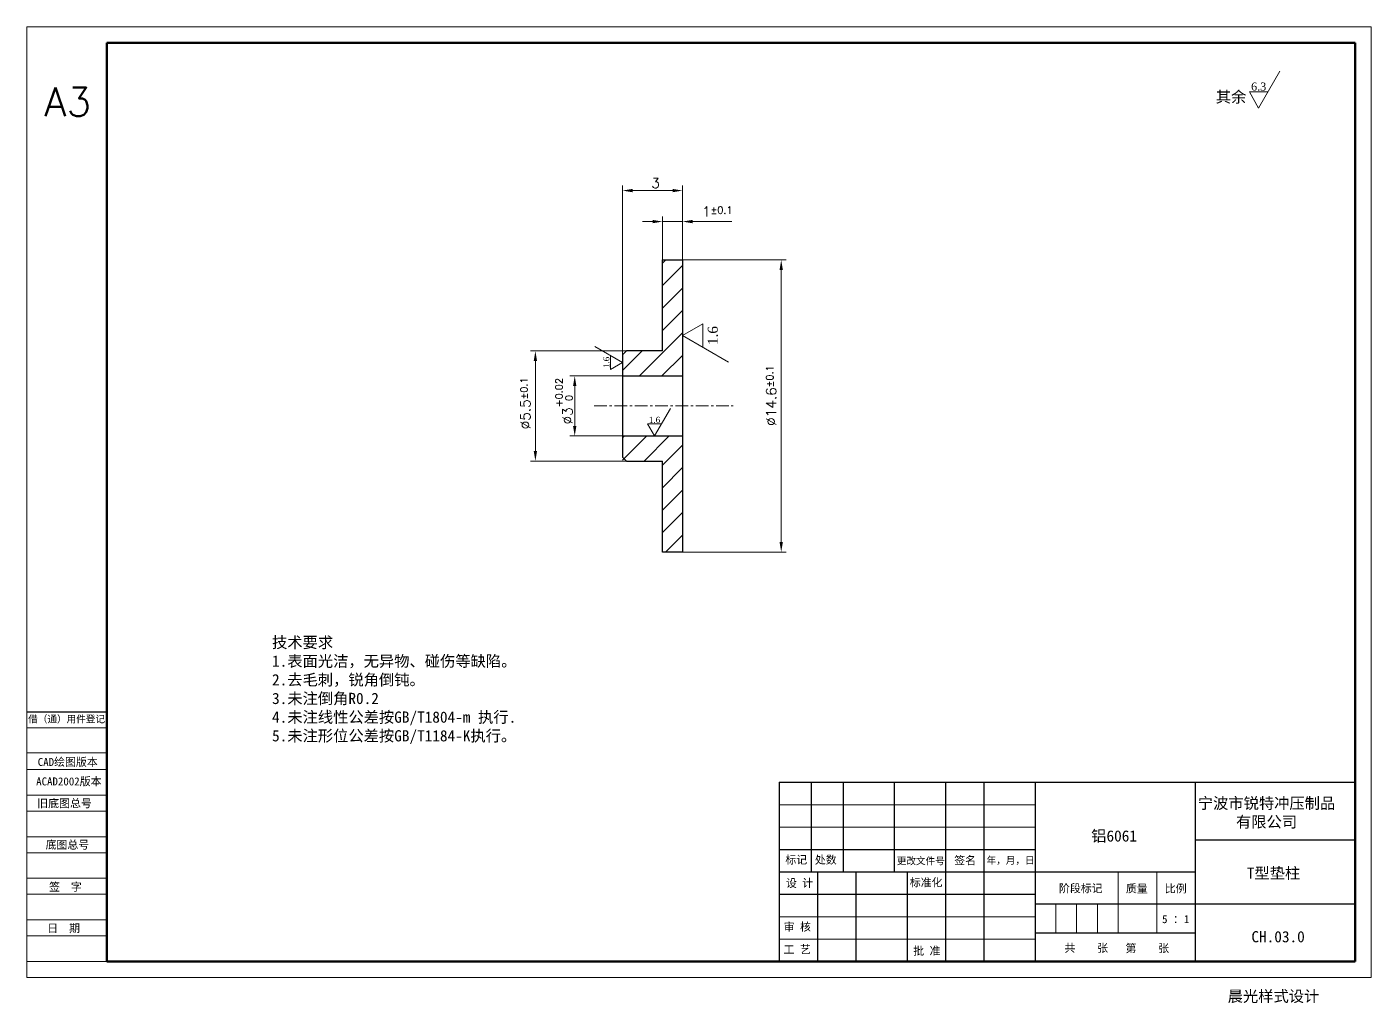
# Model space of a CAD drawing. Header units: millimetres. Extents: x 2517 to 6633, y 792 to 3241.
# Drawn here: x 3281.9 to 3349.1, y 2071.8 to 2120.6 of the extents above; entities that cross this region are included whole.
import ezdxf

# ---------------------------------------------------------------- set-up
doc = ezdxf.new("R2010")
doc.units = ezdxf.units.MM
doc.linetypes.add('CENTER', pattern=[50.8, 31.75, -6.35, 6.35, -6.35])
for name, color, linetype, lineweight in [('中心线', 1, 'CENTER', 9), ('填充', 3, 'Continuous', 9), ('实线', 7, 'Continuous', 25), ('尺寸标注', 2, 'Continuous', 9), ('引导线', 6, 'Continuous', 9), ('文本', 3, 'Continuous', 15), ('粗实线', 9, 'Continuous', 50)]:
    doc.layers.add(name, color=color, linetype=linetype, lineweight=lineweight)
doc.styles.add('st', font='txt.shx')
doc.styles.get("Standard").update_dxf_attribs({"font": 'simfang.ttf'})
doc.dimstyles.new('st0.2', dxfattribs={"dimscale": 0.2, "dimtxt": 2.5, "dimasz": 2.5, "dimexe": 1.25, "dimexo": 0, "dimtad": 1, "dimtoh": 1, "dimdec": 3, "dimdsep": 46, "dimtxsty": 'st', "dimcen": 0, "dimclrd": 256, "dimclre": 256, "dimclrt": 256, "dimadec": 4, "dimazin": 2, "dimtfac": 1, "dimtdec": 3, "dimtmove": 0, "dimatfit": 1, "dimfxl": 0, "dimlwd": -1, "dimlwe": -1, "dimarcsym": 0})

# ---------------------------------------------------------------- blocks, each defined once
blk = doc.blocks.new('*D66')
at = {"layer": 'Defpoints', "color": 0, "ltscale": 0.2, "transparency": 16777216}
for p in [(3311.712, 2103.144), (3309.323, 2100.144), (3311.712, 2100.144)]:
    blk.add_point(p, dxfattribs=at)
at = {"layer": '尺寸标注', "ltscale": 0.2, "transparency": 16777216}
for p, q in [((3311.712, 2103.144), (3309.073, 2103.144)), ((3309.323, 2102.644), (3309.323, 2100.644)), ((3311.712, 2100.144), (3309.073, 2100.144))]:
    blk.add_line(p, q, dxfattribs=at)
for points in [[(3309.239, 2102.644), (3309.406, 2102.644), (3309.323, 2103.144)], [(3309.239, 2100.644), (3309.406, 2100.644), (3309.323, 2100.144)]]:
    blk.add_solid(points, dxfattribs=at)
at = {"layer": '尺寸标注', "ltscale": 0.2, "transparency": 16777216, "insert": (3308.784, 2101.881), "char_height": 0.5, "attachment_point": 5, "rotation": 90, "style": 'st'}
blk.add_mtext('%%C3{}{\\H0.71x;\\C3;\\S+0.02^  0;}', dxfattribs=at)
blk = doc.blocks.new('*D67')
at = {"layer": 'Defpoints', "color": 0, "ltscale": 0.2, "transparency": 16777216}
for p in [(3314.712, 2108.944), (3314.712, 2094.344), (3319.646, 2094.344)]:
    blk.add_point(p, dxfattribs=at)
at = {"layer": '尺寸标注', "ltscale": 0.2, "transparency": 16777216}
for p, q in [((3314.712, 2108.944), (3319.896, 2108.944)), ((3319.646, 2108.444), (3319.646, 2094.844)), ((3314.712, 2094.344), (3319.896, 2094.344))]:
    blk.add_line(p, q, dxfattribs=at)
for points in [[(3319.563, 2108.444), (3319.729, 2108.444), (3319.646, 2108.944)], [(3319.563, 2094.844), (3319.729, 2094.844), (3319.646, 2094.344)]]:
    blk.add_solid(points, dxfattribs=at)
at = {"layer": '尺寸标注', "ltscale": 0.2, "transparency": 16777216, "insert": (3319.146, 2102.163), "char_height": 0.5, "attachment_point": 5, "rotation": 90, "style": 'st'}
blk.add_mtext('%%c14.6{}{\\A0;{\\H1.5x;}{\\A2;\\H0.71x;\\C3;%%p0.1}}', dxfattribs=at)
blk = doc.blocks.new('*D68')
at = {"layer": 'Defpoints', "color": 0, "ltscale": 0.2, "transparency": 16777216}
for p in [(3314.712, 2110.862), (3313.712, 2108.944), (3314.712, 2108.944)]:
    blk.add_point(p, dxfattribs=at)
at = {"layer": '尺寸标注', "ltscale": 0.2, "transparency": 16777216}
for p, q in [((3313.212, 2110.862), (3312.712, 2110.862)), ((3313.712, 2108.944), (3313.712, 2111.112)), ((3313.712, 2110.862), (3314.712, 2110.862)), ((3314.712, 2108.944), (3314.712, 2111.112)), ((3315.212, 2110.862), (3317.183, 2110.862))]:
    blk.add_line(p, q, dxfattribs=at)
for points in [[(3313.212, 2110.945), (3313.212, 2110.778), (3313.712, 2110.862)], [(3315.212, 2110.945), (3315.212, 2110.778), (3314.712, 2110.862)]]:
    blk.add_solid(points, dxfattribs=at)
at = {"layer": '尺寸标注', "ltscale": 0.2, "transparency": 16777216, "insert": (3316.447, 2111.362), "char_height": 0.5, "attachment_point": 5, "style": 'st'}
blk.add_mtext('1{}{\\A0;{\\H1.5x;}{\\A2;\\H0.71x;\\C3;%%p0.1}}', dxfattribs=at)
blk = doc.blocks.new('*D69')
at = {"layer": 'Defpoints', "color": 0, "ltscale": 0.2, "transparency": 16777216}
for p in [(3311.912, 2104.394), (3307.356, 2098.894), (3311.912, 2098.894)]:
    blk.add_point(p, dxfattribs=at)
at = {"layer": '尺寸标注', "ltscale": 0.2, "transparency": 16777216}
for p, q in [((3311.912, 2104.394), (3307.106, 2104.394)), ((3307.356, 2103.894), (3307.356, 2099.394)), ((3311.912, 2098.894), (3307.106, 2098.894))]:
    blk.add_line(p, q, dxfattribs=at)
for points in [[(3307.273, 2103.894), (3307.44, 2103.894), (3307.356, 2104.394)], [(3307.273, 2099.394), (3307.44, 2099.394), (3307.356, 2098.894)]]:
    blk.add_solid(points, dxfattribs=at)
at = {"layer": '尺寸标注', "ltscale": 0.2, "transparency": 16777216, "insert": (3306.856, 2101.773), "char_height": 0.5, "attachment_point": 5, "rotation": 90, "style": 'st'}
blk.add_mtext('%%c5.5{}{\\A0;{\\H1.5x;}{\\A2;\\H0.71x;\\C3;%%p0.1}}', dxfattribs=at)
blk = doc.blocks.new('*D70')
at = {"layer": 'Defpoints', "color": 0, "ltscale": 0.2, "transparency": 16777216}
for p in [(3314.712, 2112.411), (3314.712, 2108.944), (3311.712, 2104.194)]:
    blk.add_point(p, dxfattribs=at)
at = {"layer": '尺寸标注', "ltscale": 0.2, "transparency": 16777216}
for p, q in [((3311.712, 2104.194), (3311.712, 2112.661)), ((3312.212, 2112.411), (3314.212, 2112.411)), ((3314.712, 2108.944), (3314.712, 2112.661))]:
    blk.add_line(p, q, dxfattribs=at)
for points in [[(3312.212, 2112.494), (3312.212, 2112.328), (3311.712, 2112.411)], [(3314.212, 2112.494), (3314.212, 2112.328), (3314.712, 2112.411)]]:
    blk.add_solid(points, dxfattribs=at)
at = {"layer": '尺寸标注', "ltscale": 0.2, "transparency": 16777216, "insert": (3313.366, 2112.786), "char_height": 0.5, "attachment_point": 5, "style": 'st'}
blk.add_mtext('3', dxfattribs=at)

msp = doc.modelspace()

# ---------------------------------------------------------------- hatches: boundary and pattern name
at = {"layer": '填充', "ltscale": 0.2}
h = msp.add_hatch(dxfattribs=at)
h.set_pattern_fill('LINE', color=256, scale=0.25, angle=45)
h.set_pattern_definition([(45, (29.6019, 752.0641), (-0.561266, 0.561266), [])])
h.paths.add_polyline_path([(3314.7117, 2108.944), (3313.7117, 2108.944), (3313.7117, 2104.394), (3311.7117, 2104.394), (3311.7117, 2103.144), (3314.7117, 2103.144)])
h.paths.add_polyline_path([(3314.7117, 2100.144), (3311.7117, 2100.144), (3311.7117, 2098.894), (3313.7117, 2098.894), (3313.7117, 2094.344), (3314.7117, 2094.344)])

# ---------------------------------------------------------------- linework, layer by layer
at = {"layer": '中心线', "ltscale": 0.02}
msp.add_line((3310.2929, 2101.644), (3317.2491, 2101.644), dxfattribs=at)
at = {"layer": '实线', "ltscale": 0.2}
for p, q in [((3313.7117, 2104.394), (3313.7117, 2108.944)), ((3313.7117, 2108.944), (3314.7117, 2108.944)), ((3314.7117, 2108.944), (3314.7117, 2094.344)), ((3311.9117, 2104.394), (3311.7117, 2104.194)), ((3311.7117, 2104.194), (3311.7117, 2099.094)), ((3313.7117, 2104.394), (3311.9117, 2104.394)), ((3311.7117, 2103.144), (3314.7117, 2103.144)), ((3311.7117, 2100.144), (3314.7117, 2100.144)), ((3311.9117, 2098.894), (3311.7117, 2099.094)), ((3311.9117, 2098.894), (3313.7117, 2098.894)), ((3313.7117, 2094.344), (3313.7117, 2098.894)), ((3314.7117, 2094.344), (3313.7117, 2094.344))]:
    msp.add_line(p, q, dxfattribs=at)
at = {"layer": '实线'}
for p, q in [((3281.9349, 2086.3546), (3285.9349, 2086.3546)), ((3285.9349, 2073.8746), (3285.9349, 2082.8346)), ((3285.9349, 2082.8346), (3285.9349, 2073.8746)), ((3319.5349, 2082.8346), (3348.3349, 2082.8346)), ((3319.5379, 2082.8346), (3319.5379, 2073.8746)), ((3321.1379, 2082.8346), (3321.1379, 2078.3546)), ((3322.7379, 2082.8346), (3322.7379, 2078.3546)), ((3325.2979, 2082.8346), (3325.2979, 2078.3546)), ((3327.8579, 2082.8346), (3327.8579, 2073.8746)), ((3329.7779, 2082.8346), (3329.7779, 2073.8746)), ((3332.3379, 2082.8346), (3332.3379, 2073.8746)), ((3340.3349, 2082.8346), (3340.3349, 2073.8746)), ((3340.3349, 2079.9546), (3348.3349, 2079.9546)), ((3319.5349, 2079.4746), (3332.3379, 2079.4746)), ((3319.5349, 2078.3546), (3332.3379, 2078.3546)), ((3321.4579, 2078.3546), (3321.4579, 2073.8746)), ((3323.3779, 2078.3546), (3323.3779, 2073.8746)), ((3325.9379, 2078.3546), (3325.9379, 2073.8746)), ((3332.3379, 2078.3546), (3340.3349, 2078.3546)), ((3319.5349, 2077.2346), (3332.3379, 2077.2346)), ((3332.3379, 2076.7546), (3348.3349, 2076.7546)), ((3332.3379, 2075.3146), (3340.3349, 2075.3146)), ((3319.5349, 2073.8746), (3348.3349, 2073.8746))]:
    msp.add_line(p, q, dxfattribs=at)
at = {"layer": '引导线'}
for p, q in [((3281.9349, 2120.5946), (3349.1349, 2120.5946)), ((3281.9349, 2073.0746), (3281.9349, 2120.5946)), ((3349.1349, 2073.0746), (3349.1349, 2120.5946)), ((3285.9349, 2085.5546), (3281.9349, 2085.5546)), ((3285.9349, 2084.3002), (3281.9349, 2084.3002)), ((3285.9349, 2083.4746), (3281.9349, 2083.4746)), ((3285.9349, 2082.1946), (3281.9349, 2082.1946)), ((3285.9349, 2081.3946), (3281.9349, 2081.3946)), ((3319.5349, 2081.7146), (3332.3379, 2081.7146)), ((3319.5349, 2080.5946), (3332.3379, 2080.5946)), ((3285.9349, 2080.1146), (3281.9349, 2080.1146)), ((3285.9349, 2079.3146), (3281.9349, 2079.3146)), ((3285.9349, 2078.0346), (3281.9349, 2078.0346)), ((3285.9349, 2077.2346), (3281.9349, 2077.2346)), ((3285.9349, 2075.9546), (3281.9349, 2075.9546)), ((3319.5349, 2076.1146), (3332.3379, 2076.1146)), ((3285.9349, 2075.1546), (3281.9349, 2075.1546)), ((3319.5349, 2074.9946), (3332.3379, 2074.9946)), ((3285.9349, 2073.8746), (3281.9349, 2073.8746)), ((3281.9349, 2073.0746), (3349.1349, 2073.0746))]:
    msp.add_line(p, q, dxfattribs=at)
at = {"layer": '文本'}
for p, q in [((3343.5128, 2116.5344), (3344.577, 2118.3776)), ((3343.9784, 2117.3408), (3343.0472, 2117.3408)), ((3343.0472, 2117.3408), (3343.5128, 2116.5344)), ((3315.7197, 2105.745), (3314.7117, 2105.163)), ((3315.7197, 2104.5811), (3315.7197, 2105.745)), ((3314.7117, 2105.163), (3317.0157, 2103.8328)), ((3311.7117, 2103.8202), (3310.3293, 2104.6184)), ((3311.1069, 2104.1694), (3311.1069, 2103.471)), ((3311.1069, 2103.471), (3311.7117, 2103.8202)), ((3313.31, 2100.144), (3314.1081, 2101.5264)), ((3313.6591, 2100.7488), (3312.9608, 2100.7488)), ((3312.9608, 2100.7488), (3313.31, 2100.144))]:
    msp.add_line(p, q, dxfattribs=at)
at = {"layer": '文本', "ltscale": 0.2}
for p, q in [((3336.4949, 2078.3546), (3336.4949, 2075.3146)), ((3338.4149, 2078.3546), (3338.4149, 2075.3146)), ((3333.3749, 2076.7546), (3333.3749, 2075.3146)), ((3334.4149, 2076.7546), (3334.4149, 2075.3146)), ((3335.4549, 2076.7546), (3335.4549, 2075.3146))]:
    msp.add_line(p, q, dxfattribs=at)
at = {"layer": '粗实线'}
for p, q in [((3285.9349, 2073.8746), (3285.9349, 2119.7946)), ((3285.9349, 2119.7946), (3348.3349, 2119.7946)), ((3348.3349, 2073.8746), (3348.3349, 2119.7946)), ((3285.9349, 2073.8746), (3348.3349, 2073.8746))]:
    msp.add_line(p, q, dxfattribs=at)

# ---------------------------------------------------------------- texts
at = {"layer": '实线', "ltscale": 0.2, "insert": (3282.8056, 2117.5635), "char_height": 1.44, "width": 4, "attachment_point": 1, "style": 'st'}
msp.add_mtext('A3', dxfattribs=at)
at = {"layer": '实线', "char_height": 0.56, "attachment_point": 5}
for s, insert, width in [('宁波市锐特冲压制品\\P有限公司', (3343.9064, 2081.2918), 10.108768), ('铝6061', (3336.2857, 2080.1214), 6.29936), ('T型垫柱', (3344.2549, 2078.2621), 10.108768), ('CH.03.0', (3344.485, 2075.1105), 7.3604), ('晨光样式设计', (3344.2549, 2072.1073), 10.108768)]:
    msp.add_mtext(s, dxfattribs=dict(at, insert=insert, width=width))
at = {"layer": '文本'}
for s, insert, char_height, width, attachment_point in [('{\\fTimes New Roman|b0|i0|c0|p18;6.3}', (3343.1366, 2117.812), 0.4, 2.336, 1), ('其余', (3342.1318, 2116.7528), 0.56, 10.108768, 8), ('{\\fTimes New Roman|b0|i0|c0|p18;1.6}', (3313.0278, 2101.1021), 0.3, 1.752, 1), ('技术要求\\P1.表面光洁，无异物、碰伤等缺陷。\\P2.去毛刺，锐角倒钝。\\P3.未注倒角R0.2\\P4.未注线性公差按GB/T1804-m 执行.\\P5.未注形位公差按GB/T1184-K执行。', (3294.19, 2087.4246), 0.56, 14.322368, 4)]:
    msp.add_mtext(s, dxfattribs=dict(at, insert=insert, char_height=char_height, width=width, attachment_point=attachment_point))
at = {"layer": '文本', "attachment_point": 1, "rotation": 90}
for insert, char_height, width in [((3315.9744, 2104.6928), 0.5, 2.92), ((3310.7535, 2103.5381), 0.3, 1.752)]:
    msp.add_mtext('{\\fTimes New Roman|b0|i0|c0|p18;1.6}', dxfattribs=dict(at, insert=insert, char_height=char_height, width=width))
at = {"layer": '文本', "ltscale": 0.2, "attachment_point": 5}
for s, insert, char_height, width in [('借（通）用件登记', (3283.9209, 2085.9715), 0.352, 8.180576), ('CAD绘图版本', (3283.9777, 2083.8257), 0.4, 12.127523), ('ACAD2002版本', (3284.0326, 2082.8544), 0.4, 9.361523), ('旧底图总号', (3283.8161, 2081.7562), 0.4, 10.590149), ('底图总号', (3283.959, 2079.687), 0.4, 2.321856), ('标记', (3320.3964, 2078.94), 0.4, 2.321856), ('处数', (3321.8715, 2078.9365), 0.4, 2.321856), ('签名', (3328.8414, 2078.909), 0.4, 2.321856), ('更改文件号', (3326.6231, 2078.8835), 0.352, 5.150107), ('年，月，日', (3331.1122, 2078.9055), 0.352, 2.321856), ('签  字', (3283.8613, 2077.5813), 0.4, 2.321856), ('设 计', (3320.56, 2077.769), 0.4, 2.321856), ('标准化', (3326.8902, 2077.8054), 0.4, 2.321856), ('阶段标记', (3334.6192, 2077.5086), 0.4, 2.321856), ('质量', (3337.4213, 2077.4993), 0.4, 2.321856), ('比例', (3339.3686, 2077.4993), 0.4, 2.321856), ('审 核', (3320.4507, 2075.5865), 0.4, 2.321856), ('5 ：1', (3339.3664, 2075.9895), 0.4, 2.321856), ('日  期', (3283.772, 2075.5113), 0.4, 2.321856), ('工 艺', (3320.4443, 2074.4588), 0.4, 2.321856), ('批 准', (3326.9267, 2074.3842), 0.4, 2.321856), ('共    张', (3334.896, 2074.5274), 0.4, 2.321856), ('第    张', (3337.9467, 2074.513), 0.4, 2.321856)]:
    msp.add_mtext(s, dxfattribs=dict(at, insert=insert, char_height=char_height, width=width))

# ---------------------------------------------------------------- dimensions: what is measured, and where the dimension line sits
at = {"layer": '尺寸标注', "ltscale": 0.2}
dim = msp.add_linear_dim(base=(3314.7117, 2112.411), p1=(3311.7117, 2104.194), p2=(3314.7117, 2108.944), dimstyle='st0.2', dxfattribs=at)
dim.commit()
dim.dimension.update_dxf_attribs({"geometry": '*D70', "text_midpoint": (3313.3659, 2112.411), "dimtype": 160})
dim = msp.add_linear_dim(base=(3314.7117, 2110.8618), p1=(3313.7117, 2108.944), p2=(3314.7117, 2108.944), text='<>{}{\\A0;{\\H1.5x;}{\\A2;\\H0.71x;\\C3;%%p0.1}}', dimstyle='st0.2', override={"dimtp": 0.1, "dimtm": 0.1, "dimtdec": 3, "dimtzin": 8}, dxfattribs=at)
dim.commit()
dim.dimension.update_dxf_attribs({"geometry": '*D68', "text_midpoint": (3316.4471, 2110.8618), "dimtype": 160})
for base, p1, p2, text, override, picture, middle in [((3319.6459, 2094.344), (3314.7117, 2108.944), (3314.7117, 2094.344), '%%c<>{}{\\A0;{\\H1.5x;}{\\A2;\\H0.71x;\\C3;%%p0.1}}', {"dimtp": 0.1, "dimtm": 0.1, "dimtdec": 3, "dimtzin": 8}, '*D67', (3319.6459, 2102.1625)), ((3307.3563, 2098.894), (3311.9117, 2104.394), (3311.9117, 2098.894), '%%c<>{}{\\A0;{\\H1.5x;}{\\A2;\\H0.71x;\\C3;%%p0.1}}', {"dimtp": 0.1, "dimtm": 0.1, "dimtdec": 3, "dimtzin": 8}, '*D69', (3307.3563, 2101.7728)), ((3309.3228, 2100.144), (3311.7117, 2103.144), (3311.7117, 2100.144), '%%C<>{}{\\H0.71x;\\C3;\\S+0.02^  0;}', {"dimtp": 0.02, "dimtm": 0, "dimtdec": 3, "dimtzin": 8}, '*D66', (3309.3228, 2101.8807))]:
    dim = msp.add_linear_dim(base=base, p1=p1, p2=p2, angle=90, text=text, dimstyle='st0.2', override=override, dxfattribs=at)
    dim.commit()
    dim.dimension.update_dxf_attribs({"geometry": picture, "text_midpoint": middle, "dimtype": 160})

doc.saveas('drawing.dxf')
